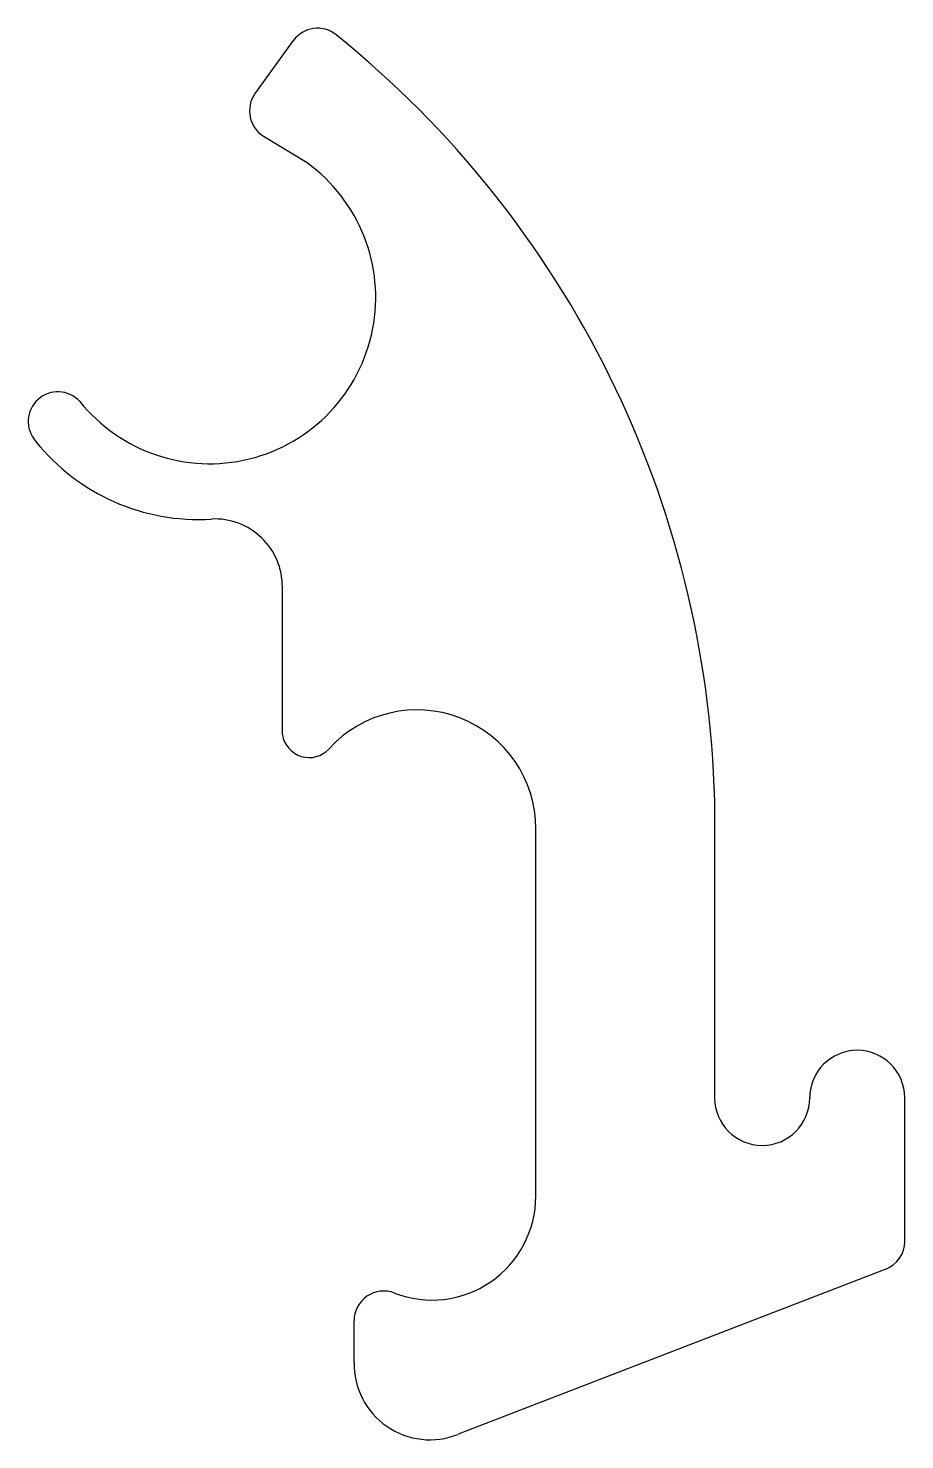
# Model space of a CAD drawing. Extents: x 941.8 to 956.5, y 432.8 to 456.6.
import ezdxf

# ---------------------------------------------------------------- set-up
doc = ezdxf.new("R2010")
doc.units = 0
doc.layers.get('0').update_dxf_attribs({"linetype": 'CONTINUOUS'})

msp = doc.modelspace()

# ---------------------------------------------------------------- linework, layer by layer
for p, q in [((945.613, 455.529), (946.214, 456.361)), ((946.443, 454.302), (945.724, 454.741)), ((946.029, 444.683), (946.029, 447.166)), ((953.304, 443.567), (953.304, 438.572)), ((950.294, 436.92), (950.294, 443.1)), ((956.504, 436.158), (956.504, 438.572)), ((956.184, 435.692), (948.987, 432.911)), ((947.235, 434.121), (947.235, 434.821))]:
    msp.add_line(p, q)
for centre, radius, start, end in [((946.619, 456.068), 0.5, 51.106, 144.1653), ((936.173, 443.12), 17.137, 1.4972, 51.106), ((945.987, 455.18), 0.511, 136.9249, 239.1529), ((944.802, 452.038), 2.797, 218.6652, 54.0689), ((942.25, 449.951), 0.5, 42.745, 221.2288), ((944.614, 451.812), 3.509, 218.6511, 273.5815), ((944.891, 447.175), 1.137, 359.5527, 92.9317), ((948.294, 443.1), 2, 360, 137.7084), ((946.478, 444.752), 0.455, 188.7684, 317.7084), ((955.704, 438.572), 0.8, 0, 180), ((954.104, 438.572), 0.8, 180, 0), ((948.544, 436.92), 1.75, 248.9274, 0), ((956.004, 436.158), 0.5, 291.1279, 0), ((947.735, 434.821), 0.5, 68.9274, 180), ((948.512, 434.097), 1.278, 178.943, 291.78)]:
    msp.add_arc(centre, radius, start, end)

doc.saveas('drawing.dxf')
